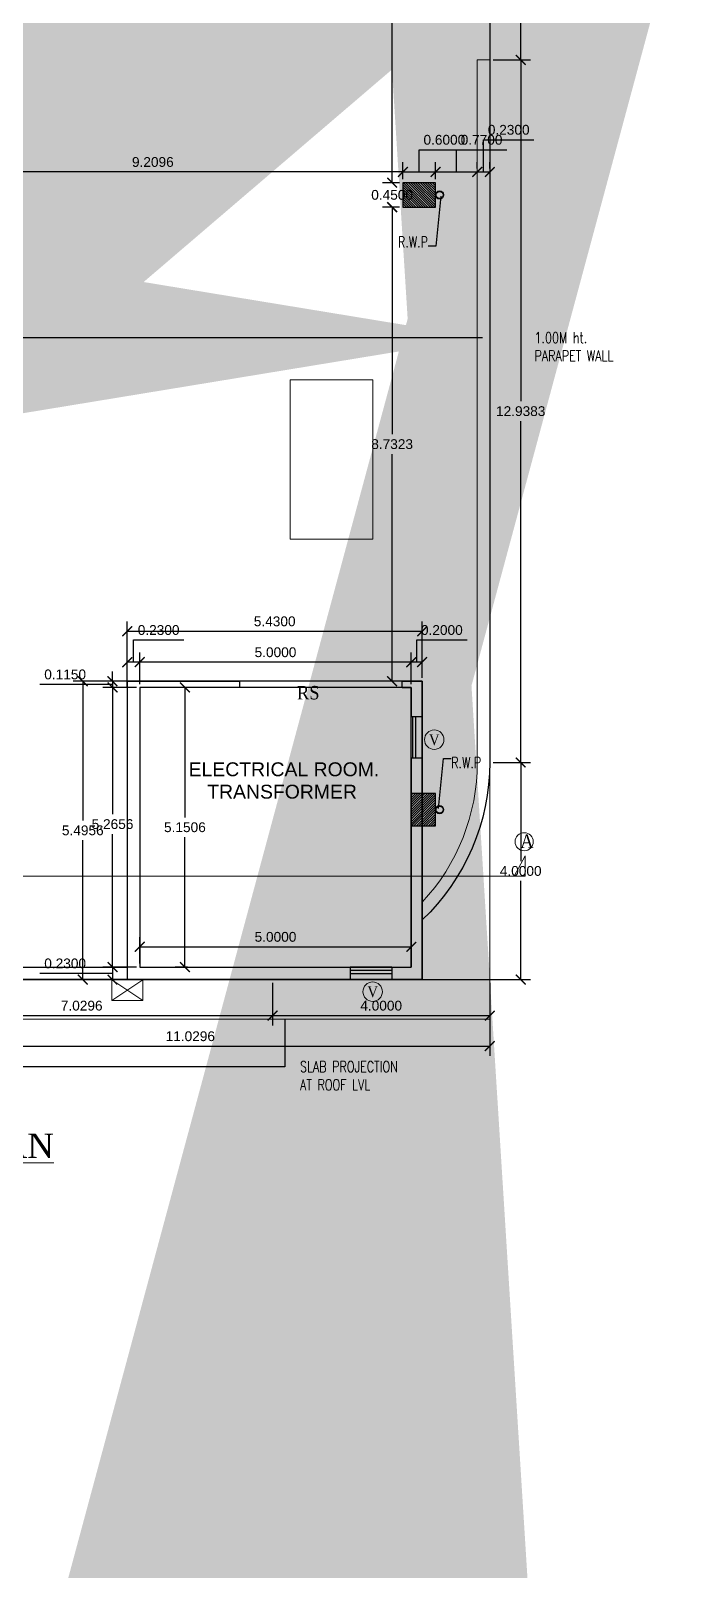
# Model space of a CAD drawing. Header units: metres. Extents: x -1560916 to -1560612, y 43591 to 43809.
# Drawn here: x -1560801.37 to -1560789.45, y 43680.93 to 43709.29 of the extents above; entities that cross this region are included whole.
import ezdxf
from ezdxf.enums import TextEntityAlignment as Align

# ---------------------------------------------------------------- set-up
doc = ezdxf.new("R2010")
doc.units = ezdxf.units.M
doc.header["$LTSCALE"] = 750
doc.header["$MEASUREMENT"] = 0
doc.header["$PDMODE"] = 35
doc.header["$PDSIZE"] = 50
for name, pattern in [('HIDDEN', [0.375, 0.25, -0.125]), ('HIDDEN2', [0.1875, 0.125, -0.0625]), ('PHANTOM2', [1.25, 0.625, -0.125, 0.125, -0.125, 0.125, -0.125])]:
    doc.linetypes.add(name, pattern=pattern)
doc.layers.get('0').update_dxf_attribs({"lineweight": 5})
doc.layers.get('Defpoints').update_dxf_attribs({"lineweight": 0})
for name, color, linetype, lineweight in [('AR WIN', 14, 'Continuous', 30), ('AR_DIM WRK', 3, 'Continuous', 13), ('BLK_1_FLR_0_DRINKING_WATER', 7, 'Continuous', 5), ('column', 242, 'Continuous', 25), ('ED', 30, 'Continuous', 0), ('FURN', 33, 'Continuous', 18), ('HAT', 8, 'Continuous', 5), ('hatch', 250, 'Continuous', 5), ('TEXT', 2, 'Continuous', 20), ('TWO WHEELER', 8, 'Continuous', 13), ('wall', 7, 'Continuous', 30), ('WIN', 12, 'Continuous', 18)]:
    doc.layers.add(name, color=color, linetype=linetype, lineweight=lineweight)
doc.layers.add('BLK_1_COVERED_AREA', color=140, linetype='Continuous', plot=False)
doc.layers.add('BLK_1_FLR_0_BLT_UP_AREA', color=1, linetype='Continuous', plot=False)
doc.layers.add('BLK_1_FLR_0_REGULAR_ROOM_1', color=117, linetype='Continuous')
doc.layers.add('DIM', color=9, linetype='Continuous')
doc.styles.add('RS', font='times.ttf', dxfattribs={"width": 0.75})
doc.styles.add('RS1', font='romans.shx', dxfattribs={"width": 0.75})
doc.styles.get("Standard").update_dxf_attribs({"font": 'arial.ttf'})
doc.styles.add('style4', font='BOOKOS.TTF', dxfattribs={"height": 300})
doc.dimstyles.new('DIM-100', dxfattribs={"dimtxt": 200, "dimasz": 100, "dimexe": 25, "dimexo": 25, "dimgap": 35, "dimtad": 1, "dimdec": 0, "dimrnd": 5, "dimzin": 0, "dimdsep": 46, "dimtxsty": 'RS1', "dimblk": 'ARCHTICK', "dimcen": 100, "dimdle": 25, "dimclrd": 8, "dimclre": 8, "dimclrt": 4, "dimadec": 0, "dimazin": 0, "dimtfac": 0.5, "dimtdec": 0, "dimtmove": 1, "dimatfit": 0, "dimfxl": 75, "dimfrac": 1, "dimtolj": 1, "dimtzin": 0, "dimarcsym": 2})
doc.dimstyles.get("Standard").update_dxf_attribs({"dimtxt": 0.18, "dimasz": 0.18, "dimexe": 0.18, "dimexo": 0.0625, "dimgap": 0.09, "dimtad": 1, "dimtih": 1, "dimtoh": 1, "dimdec": 4, "dimzin": 0, "dimdsep": 46, "dimtxsty": 'Standard', "dimblk": 'ARCHTICK', "dimcen": 0.09, "dimadec": 0, "dimazin": 0, "dimtfac": 1, "dimtdec": 4, "dimtofl": 0, "dimtmove": 0, "dimatfit": 3, "dimldrblk": 'ARCHTICK', "dimfxl": 1, "dimtolj": 1, "dimtzin": 0, "dimarcsym": 0})

# ---------------------------------------------------------------- blocks, each defined once
blk = doc.blocks.new('_ArchTick')
at = {"color": 0, "linetype": 'ByBlock', "const_width": 0.15}
blk.add_lwpolyline([(-0.5, -0.5), (0.5, 0.5)], dxfattribs=at)
blk = doc.blocks.new('*D338')
at = {"layer": 'Defpoints', "color": 0, "transparency": 16777216}
for p in [(-1560803.950086386, 43691.58257834214), (-1560792.920512846, 43691.81257834216), (-1560792.920512846, 43690.58671808861)]:
    blk.add_point(p, dxfattribs=at)
at = {"layer": 'ED', "color": 0, "lineweight": -2, "transparency": 16777216}
for p, q in [((-1560792.920512846, 43691.75007834216), (-1560792.920512846, 43690.40671808861)), ((-1560803.950086386, 43691.52007834216), (-1560803.950086386, 43690.40671808861)), ((-1560803.950086386, 43690.58671808861), (-1560792.920512846, 43690.58671808861))]:
    blk.add_line(p, q, dxfattribs=at)
at = {"layer": 'ED', "color": 0, "lineweight": -2, "transparency": 16777216, "xscale": 0.18, "yscale": 0.18, "zscale": 0.18, "rotation": 180}
blk.add_blockref('_ArchTick', (-1560803.950086386, 43690.58671808861), dxfattribs=at)
at = {"layer": 'ED', "color": 0, "lineweight": -2, "transparency": 16777216, "xscale": 0.18, "yscale": 0.18, "zscale": 0.18}
blk.add_blockref('_ArchTick', (-1560792.920512846, 43690.58671808861), dxfattribs=at)
at = {"layer": 'ED', "color": 0, "transparency": 16777216, "insert": (-1560798.435299616, 43690.7686212264), "char_height": 0.18, "attachment_point": 5}
blk.add_mtext('\\A1;11.0296', dxfattribs=at)
blk = doc.blocks.new('*D339')
at = {"layer": 'Defpoints', "color": 0, "transparency": 16777216}
for p in [(-1560792.920512847, 43715.65838075107), (-1560792.351444896, 43715.65838075107), (-1560792.920512847, 43708.75092592386)]:
    blk.add_point(p, dxfattribs=at)
at = {"layer": 'ED', "color": 0, "lineweight": -2, "transparency": 16777216}
for p, q in [((-1560792.858012847, 43715.65838075107), (-1560792.171444896, 43715.65838075107)), ((-1560792.351444896, 43715.65838075107), (-1560792.351444896, 43712.38655647529)), ((-1560792.351444896, 43708.75092592386), (-1560792.351444896, 43712.0227501997)), ((-1560792.858012847, 43708.75092592386), (-1560792.171444896, 43708.75092592386))]:
    blk.add_line(p, q, dxfattribs=at)
at = {"layer": 'ED', "color": 0, "lineweight": -2, "transparency": 16777216, "xscale": 0.18, "yscale": 0.18, "zscale": 0.18}
for p, rotation in [((-1560792.351444896, 43715.65838075107), 90), ((-1560792.351444896, 43708.75092592386), 270)]:
    blk.add_blockref('_ArchTick', p, dxfattribs=dict(at, rotation=rotation))
at = {"layer": 'ED', "color": 0, "transparency": 16777216, "insert": (-1560792.351444896, 43712.20465333792), "char_height": 0.18, "attachment_point": 5}
blk.add_mtext('\\A1;6.9075', dxfattribs=at)
blk = doc.blocks.new('*D342')
at = {"layer": 'Defpoints', "color": 0, "transparency": 16777216}
for p in [(-1560792.920512847, 43708.75092592386), (-1560792.920512847, 43695.81257834217), (-1560792.351444896, 43695.81257834217)]:
    blk.add_point(p, dxfattribs=at)
at = {"layer": 'ED', "color": 0, "lineweight": -2, "transparency": 16777216}
for p, q in [((-1560792.858012847, 43708.75092592386), (-1560792.171444896, 43708.75092592386)), ((-1560792.351444896, 43708.75092592386), (-1560792.351444896, 43702.46371666237)), ((-1560792.351444896, 43695.81257834217), (-1560792.351444896, 43702.0997876037)), ((-1560792.858012847, 43695.81257834217), (-1560792.171444896, 43695.81257834217))]:
    blk.add_line(p, q, dxfattribs=at)
at = {"layer": 'ED', "color": 0, "lineweight": -2, "transparency": 16777216, "xscale": 0.18, "yscale": 0.18, "zscale": 0.18}
for p, rotation in [((-1560792.351444896, 43708.75092592386), 90), ((-1560792.351444896, 43695.81257834217), 270)]:
    blk.add_blockref('_ArchTick', p, dxfattribs=dict(at, rotation=rotation))
at = {"layer": 'ED', "color": 0, "transparency": 16777216, "insert": (-1560792.351444896, 43702.28175213347), "char_height": 0.18, "attachment_point": 5}
blk.add_mtext('\\A1;12.9383', dxfattribs=at)
blk = doc.blocks.new('*D343')
at = {"layer": 'Defpoints', "color": 0, "transparency": 16777216}
for p in [(-1560792.920512847, 43695.81257834217), (-1560796.920507615, 43691.81257834219), (-1560792.351444896, 43691.81257834219)]:
    blk.add_point(p, dxfattribs=at)
at = {"layer": 'ED', "color": 0, "lineweight": -2, "transparency": 16777216}
for p, q in [((-1560792.858012847, 43695.81257834217), (-1560792.171444896, 43695.81257834217)), ((-1560792.351444896, 43695.81257834217), (-1560792.351444896, 43693.99448147996)), ((-1560792.351444896, 43691.81257834219), (-1560792.351444896, 43693.63067520438)), ((-1560796.858007615, 43691.81257834219), (-1560792.171444896, 43691.81257834219))]:
    blk.add_line(p, q, dxfattribs=at)
at = {"layer": 'ED', "color": 0, "lineweight": -2, "transparency": 16777216, "xscale": 0.18, "yscale": 0.18, "zscale": 0.18}
for p, rotation in [((-1560792.351444896, 43695.81257834217), 90), ((-1560792.351444896, 43691.81257834219), 270)]:
    blk.add_blockref('_ArchTick', p, dxfattribs=dict(at, rotation=rotation))
at = {"layer": 'ED', "color": 0, "transparency": 16777216, "insert": (-1560792.351444896, 43693.81257834261), "char_height": 0.18, "attachment_point": 5}
blk.add_mtext('\\A1;4.0000', dxfattribs=at)
blk = doc.blocks.new('*D344')
at = {"layer": 'Defpoints', "color": 0, "transparency": 16777216}
for p in [(-1560803.950086386, 43691.58257834214), (-1560796.920507614, 43691.81257834216), (-1560796.920507614, 43691.14964773085)]:
    blk.add_point(p, dxfattribs=at)
at = {"layer": 'ED', "color": 0, "lineweight": -2, "transparency": 16777216}
for p, q in [((-1560796.920507614, 43691.75007834216), (-1560796.920507614, 43690.96964773084)), ((-1560803.950086386, 43691.52007834216), (-1560803.950086386, 43690.96964773084)), ((-1560803.950086386, 43691.14964773085), (-1560796.920507614, 43691.14964773085))]:
    blk.add_line(p, q, dxfattribs=at)
at = {"layer": 'ED', "color": 0, "lineweight": -2, "transparency": 16777216, "xscale": 0.18, "yscale": 0.18, "zscale": 0.18, "rotation": 180}
blk.add_blockref('_ArchTick', (-1560803.950086386, 43691.14964773085), dxfattribs=at)
at = {"layer": 'ED', "color": 0, "lineweight": -2, "transparency": 16777216, "xscale": 0.18, "yscale": 0.18, "zscale": 0.18}
blk.add_blockref('_ArchTick', (-1560796.920507614, 43691.14964773085), dxfattribs=at)
at = {"layer": 'ED', "color": 0, "transparency": 16777216, "insert": (-1560800.435297, 43691.33155086864), "char_height": 0.18, "attachment_point": 5}
blk.add_mtext('\\A1;7.0296', dxfattribs=at)
blk = doc.blocks.new('*D345')
at = {"layer": 'Defpoints', "color": 0, "transparency": 16777216}
for p in [(-1560796.920507614, 43691.81257834216), (-1560792.920512846, 43691.81257834216), (-1560792.920512846, 43691.14964773085)]:
    blk.add_point(p, dxfattribs=at)
at = {"layer": 'ED', "color": 0, "lineweight": -2, "transparency": 16777216}
for p, q in [((-1560796.920507614, 43691.75007834216), (-1560796.920507614, 43690.96964773084)), ((-1560792.920512846, 43691.75007834216), (-1560792.920512846, 43690.96964773084)), ((-1560796.920507614, 43691.14964773085), (-1560792.920512846, 43691.14964773085))]:
    blk.add_line(p, q, dxfattribs=at)
at = {"layer": 'ED', "color": 0, "lineweight": -2, "transparency": 16777216, "xscale": 0.18, "yscale": 0.18, "zscale": 0.18, "rotation": 180}
blk.add_blockref('_ArchTick', (-1560796.920507614, 43691.14964773085), dxfattribs=at)
at = {"layer": 'ED', "color": 0, "lineweight": -2, "transparency": 16777216, "xscale": 0.18, "yscale": 0.18, "zscale": 0.18}
blk.add_blockref('_ArchTick', (-1560792.920512846, 43691.14964773085), dxfattribs=at)
at = {"layer": 'ED', "color": 0, "transparency": 16777216, "insert": (-1560794.92051023, 43691.33155086864), "char_height": 0.18, "attachment_point": 5}
blk.add_mtext('\\A1;4.0000', dxfattribs=at)
blk = doc.blocks.new('*D364')
at = {"layer": 'Defpoints', "color": 0, "transparency": 16777216}
for p in [(-1560793.920512846, 43706.68894322959), (-1560794.520512846, 43706.49047954661), (-1560793.920512846, 43706.49047954661)]:
    blk.add_point(p, dxfattribs=at)
at = {"layer": 'ED', "color": 0, "lineweight": -2, "transparency": 16777216}
for p, q in [((-1560794.520512846, 43706.55297954662), (-1560794.520512846, 43706.86894322957)), ((-1560794.220512846, 43706.68894322959), (-1560794.220512846, 43707.09774950516)), ((-1560794.220512846, 43707.09774950516), (-1560793.293868917, 43707.09774950516)), ((-1560793.920512846, 43706.55297954662), (-1560793.920512846, 43706.86894322957)), ((-1560794.520512846, 43706.68894322959), (-1560793.920512846, 43706.68894322959))]:
    blk.add_line(p, q, dxfattribs=at)
at = {"layer": 'ED', "color": 0, "lineweight": -2, "transparency": 16777216, "xscale": 0.18, "yscale": 0.18, "zscale": 0.18, "rotation": 180}
blk.add_blockref('_ArchTick', (-1560794.520512846, 43706.68894322959), dxfattribs=at)
at = {"layer": 'ED', "color": 0, "lineweight": -2, "transparency": 16777216, "xscale": 0.18, "yscale": 0.18, "zscale": 0.18}
blk.add_blockref('_ArchTick', (-1560793.920512846, 43706.68894322959), dxfattribs=at)
at = {"layer": 'ED', "color": 0, "transparency": 16777216, "insert": (-1560793.757190882, 43707.27965264297), "char_height": 0.18, "attachment_point": 5}
blk.add_mtext('\\A1;0.6000', dxfattribs=at)
blk = doc.blocks.new('*D365')
at = {"layer": 'Defpoints', "color": 0, "transparency": 16777216}
for p in [(-1560793.150512846, 43706.68894322959), (-1560793.150512846, 43706.68894322959), (-1560793.920512846, 43706.49047954661)]:
    blk.add_point(p, dxfattribs=at)
at = {"layer": 'ED', "color": 0, "lineweight": -2, "transparency": 16777216}
for p, q in [((-1560793.920512846, 43706.55297954662), (-1560793.920512846, 43706.86894322957)), ((-1560793.535512846, 43706.68894322959), (-1560793.535512846, 43707.09774950516)), ((-1560793.535512846, 43707.09774950516), (-1560792.608868917, 43707.09774950516)), ((-1560793.150512846, 43706.75144322959), (-1560793.150512846, 43706.86894322957)), ((-1560793.920512846, 43706.68894322959), (-1560793.150512846, 43706.68894322959))]:
    blk.add_line(p, q, dxfattribs=at)
at = {"layer": 'ED', "color": 0, "lineweight": -2, "transparency": 16777216, "xscale": 0.18, "yscale": 0.18, "zscale": 0.18, "rotation": 180}
blk.add_blockref('_ArchTick', (-1560793.920512846, 43706.68894322959), dxfattribs=at)
at = {"layer": 'ED', "color": 0, "lineweight": -2, "transparency": 16777216, "xscale": 0.18, "yscale": 0.18, "zscale": 0.18}
blk.add_blockref('_ArchTick', (-1560793.150512846, 43706.68894322959), dxfattribs=at)
at = {"layer": 'ED', "color": 0, "transparency": 16777216, "insert": (-1560793.072190882, 43707.27965264297), "char_height": 0.18, "attachment_point": 5}
blk.add_mtext('\\A1;0.7700', dxfattribs=at)
blk = doc.blocks.new('*D366')
at = {"layer": 'Defpoints', "color": 0, "transparency": 16777216}
for p in [(-1560793.150512846, 43706.68894322959), (-1560792.920512846, 43706.68894322959), (-1560792.920512846, 43706.68894322959)]:
    blk.add_point(p, dxfattribs=at)
at = {"layer": 'ED', "color": 0, "lineweight": -2, "transparency": 16777216}
for p, q in [((-1560793.035512846, 43706.68894322959), (-1560793.035512846, 43707.28180134692)), ((-1560793.035512846, 43707.28180134692), (-1560792.108868917, 43707.28180134692)), ((-1560793.150512846, 43706.75144322959), (-1560793.150512846, 43706.86894322957)), ((-1560792.920512846, 43706.75144322959), (-1560792.920512846, 43706.86894322957)), ((-1560793.150512846, 43706.68894322959), (-1560792.920512846, 43706.68894322959))]:
    blk.add_line(p, q, dxfattribs=at)
at = {"layer": 'ED', "color": 0, "lineweight": -2, "transparency": 16777216, "xscale": 0.18, "yscale": 0.18, "zscale": 0.18, "rotation": 180}
blk.add_blockref('_ArchTick', (-1560793.150512846, 43706.68894322959), dxfattribs=at)
at = {"layer": 'ED', "color": 0, "lineweight": -2, "transparency": 16777216, "xscale": 0.18, "yscale": 0.18, "zscale": 0.18}
blk.add_blockref('_ArchTick', (-1560792.920512846, 43706.68894322959), dxfattribs=at)
at = {"layer": 'ED', "color": 0, "transparency": 16777216, "insert": (-1560792.572190882, 43707.46376587625), "char_height": 0.18, "attachment_point": 5}
blk.add_mtext('\\A1;0.2300', dxfattribs=at)
blk = doc.blocks.new('*D367')
at = {"layer": 'Defpoints', "color": 0, "transparency": 16777216}
for p in [(-1560803.730086386, 43706.68894322959), (-1560803.730086386, 43706.49047954661), (-1560794.520512846, 43706.49047954661)]:
    blk.add_point(p, dxfattribs=at)
at = {"layer": 'ED', "color": 0, "lineweight": -2, "transparency": 16777216}
for p, q in [((-1560803.730086386, 43706.55297954662), (-1560803.730086386, 43706.86894322957)), ((-1560794.520512846, 43706.55297954662), (-1560794.520512846, 43706.86894322957)), ((-1560794.520512846, 43706.68894322959), (-1560803.730086386, 43706.68894322959))]:
    blk.add_line(p, q, dxfattribs=at)
at = {"layer": 'ED', "color": 0, "lineweight": -2, "transparency": 16777216, "xscale": 0.18, "yscale": 0.18, "zscale": 0.18, "rotation": 180}
blk.add_blockref('_ArchTick', (-1560803.730086386, 43706.68894322959), dxfattribs=at)
at = {"layer": 'ED', "color": 0, "lineweight": -2, "transparency": 16777216, "xscale": 0.18, "yscale": 0.18, "zscale": 0.18}
blk.add_blockref('_ArchTick', (-1560794.520512846, 43706.68894322959), dxfattribs=at)
at = {"layer": 'ED', "color": 0, "transparency": 16777216, "insert": (-1560799.125299616, 43706.87084636738), "char_height": 0.18, "attachment_point": 5}
blk.add_mtext('\\A1;9.2096', dxfattribs=at)
blk = doc.blocks.new('*D372')
at = {"layer": 'Defpoints', "color": 0, "transparency": 16777216}
for p in [(-1560794.718959145, 43706.04047954663), (-1560794.520512847, 43706.04047954663), (-1560794.399207592, 43697.30819850518)]:
    blk.add_point(p, dxfattribs=at)
at = {"layer": 'ED', "color": 0, "lineweight": -2, "transparency": 16777216}
for p, q in [((-1560794.583012847, 43706.04047954663), (-1560794.898959145, 43706.04047954663)), ((-1560794.718959145, 43706.04047954663), (-1560794.718959145, 43701.85630355522)), ((-1560794.718959145, 43697.30819850518), (-1560794.718959145, 43701.49237449656)), ((-1560794.461707592, 43697.30819850518), (-1560794.898959145, 43697.30819850518))]:
    blk.add_line(p, q, dxfattribs=at)
at = {"layer": 'ED', "color": 0, "lineweight": -2, "transparency": 16777216, "xscale": 0.18, "yscale": 0.18, "zscale": 0.18}
for p, rotation in [((-1560794.718959145, 43706.04047954663), 90), ((-1560794.718959145, 43697.30819850518), 270)]:
    blk.add_blockref('_ArchTick', p, dxfattribs=dict(at, rotation=rotation))
at = {"layer": 'ED', "color": 0, "transparency": 16777216, "insert": (-1560794.718959145, 43701.67433902634), "char_height": 0.18, "attachment_point": 5}
blk.add_mtext('\\A1;8.7323', dxfattribs=at)
blk = doc.blocks.new('*D373')
at = {"layer": 'Defpoints', "color": 0, "transparency": 16777216}
for p in [(-1560794.718959145, 43706.49047954662), (-1560794.520512847, 43706.49047954662), (-1560794.520512847, 43706.04047954663)]:
    blk.add_point(p, dxfattribs=at)
at = {"layer": 'ED', "color": 0, "lineweight": -2, "transparency": 16777216}
for p, q in [((-1560794.718959145, 43706.49047954662), (-1560794.718959145, 43706.67047954663)), ((-1560794.583012847, 43706.49047954662), (-1560794.898959145, 43706.49047954662)), ((-1560794.583012847, 43706.04047954663), (-1560794.898959145, 43706.04047954663)), ((-1560794.718959145, 43706.04047954663), (-1560794.718959145, 43705.86047954663))]:
    blk.add_line(p, q, dxfattribs=at)
at = {"layer": 'ED', "color": 0, "lineweight": -2, "transparency": 16777216, "xscale": 0.18, "yscale": 0.18, "zscale": 0.18}
for p, rotation in [((-1560794.718959145, 43706.49047954662), 270), ((-1560794.718959145, 43706.04047954663), 90)]:
    blk.add_blockref('_ArchTick', p, dxfattribs=dict(at, rotation=rotation))
at = {"layer": 'ED', "color": 0, "transparency": 16777216, "insert": (-1560794.718959145, 43706.26547954707), "char_height": 0.18, "attachment_point": 5}
blk.add_mtext('\\A1;0.4500', dxfattribs=at)
blk = doc.blocks.new('*D374')
at = {"layer": 'Defpoints', "color": 0, "transparency": 16777216}
for p in [(-1560794.718959145, 43714.70838075108), (-1560794.520512847, 43714.70838075108), (-1560794.520512847, 43706.49047954662)]:
    blk.add_point(p, dxfattribs=at)
at = {"layer": 'ED', "color": 0, "lineweight": -2, "transparency": 16777216}
for p, q in [((-1560794.583012847, 43714.70838075108), (-1560794.898959145, 43714.70838075108)), ((-1560794.718959145, 43714.70838075108), (-1560794.718959145, 43710.78133328665)), ((-1560794.718959145, 43706.49047954662), (-1560794.718959145, 43710.41752701107)), ((-1560794.583012847, 43706.49047954662), (-1560794.898959145, 43706.49047954662))]:
    blk.add_line(p, q, dxfattribs=at)
at = {"layer": 'ED', "color": 0, "lineweight": -2, "transparency": 16777216, "xscale": 0.18, "yscale": 0.18, "zscale": 0.18}
for p, rotation in [((-1560794.718959145, 43714.70838075108), 90), ((-1560794.718959145, 43706.49047954662), 270)]:
    blk.add_blockref('_ArchTick', p, dxfattribs=dict(at, rotation=rotation))
at = {"layer": 'ED', "color": 0, "transparency": 16777216, "insert": (-1560794.718959145, 43710.59943014929), "char_height": 0.18, "attachment_point": 5}
blk.add_mtext('\\A1;8.2179', dxfattribs=at)
blk = doc.blocks.new('A$C1B39315A')
at = {"layer": 'HAT'}
h = blk.add_hatch(dxfattribs=at)
h.set_pattern_fill('ANSI31', color=256, scale=250, style=0)
h.set_pattern_definition([(45, (1235526.340317522, -160224.3913412805), (-22.09708691207961, 22.09708691207961), [])])
h.paths.add_polyline_path([(-450, 0), (0, 0), (0, 600), (-450, 600)])
at = {"layer": 'column'}
blk.add_lwpolyline([(-450, 0), (0, 0), (0, 600), (-450, 600)], close=True, dxfattribs=at)
blk = doc.blocks.new('*D379')
at = {"layer": 'Defpoints', "color": 0, "transparency": 16777216}
for p in [(-1560798.42513852, 43697.19319850518), (-1560798.535046437, 43692.04257834216), (-1560798.42513852, 43692.04257834216)]:
    blk.add_point(p, dxfattribs=at)
at = {"layer": 'ED', "color": 0, "lineweight": -2, "transparency": 16777216}
for p, q in [((-1560798.48763852, 43697.19319850518), (-1560798.715046438, 43697.19319850518)), ((-1560798.535046437, 43697.19319850518), (-1560798.535046437, 43694.79979156147)), ((-1560798.535046437, 43692.04257834216), (-1560798.535046437, 43694.43598528587)), ((-1560798.48763852, 43692.04257834216), (-1560798.715046438, 43692.04257834216))]:
    blk.add_line(p, q, dxfattribs=at)
at = {"layer": 'ED', "color": 0, "lineweight": -2, "transparency": 16777216, "xscale": 0.18, "yscale": 0.18, "zscale": 0.18}
for p, rotation in [((-1560798.535046437, 43697.19319850518), 90), ((-1560798.535046437, 43692.04257834216), 270)]:
    blk.add_blockref('_ArchTick', p, dxfattribs=dict(at, rotation=rotation))
at = {"layer": 'ED', "color": 0, "transparency": 16777216, "insert": (-1560798.535046437, 43694.61788842412), "char_height": 0.18, "attachment_point": 5}
blk.add_mtext('\\A1;5.1506', dxfattribs=at)
blk = doc.blocks.new('*D380')
at = {"layer": 'Defpoints', "color": 0, "transparency": 16777216}
for p in [(-1560794.366753052, 43692.41693831497), (-1560799.366753052, 43692.04884552262), (-1560794.366753052, 43692.04257834216)]:
    blk.add_point(p, dxfattribs=at)
at = {"layer": 'ED', "color": 0, "lineweight": -2, "transparency": 16777216}
for p, q in [((-1560799.366753052, 43692.11134552262), (-1560799.366753052, 43692.59693831498)), ((-1560799.366753052, 43692.41693831497), (-1560794.366753052, 43692.41693831497)), ((-1560794.366753052, 43692.10507834216), (-1560794.366753052, 43692.59693831498))]:
    blk.add_line(p, q, dxfattribs=at)
at = {"layer": 'ED', "color": 0, "lineweight": -2, "transparency": 16777216, "xscale": 0.18, "yscale": 0.18, "zscale": 0.18, "rotation": 180}
blk.add_blockref('_ArchTick', (-1560799.366753052, 43692.41693831497), dxfattribs=at)
at = {"layer": 'ED', "color": 0, "lineweight": -2, "transparency": 16777216, "xscale": 0.18, "yscale": 0.18, "zscale": 0.18}
blk.add_blockref('_ArchTick', (-1560794.366753052, 43692.41693831497), dxfattribs=at)
at = {"layer": 'ED', "color": 0, "transparency": 16777216, "insert": (-1560796.866753052, 43692.59884145278), "char_height": 0.18, "attachment_point": 5}
blk.add_mtext('\\A1;5.0000', dxfattribs=at)
blk = doc.blocks.new('*D381')
at = {"layer": 'Defpoints', "color": 0, "transparency": 16777216}
for p in [(-1560794.366753052, 43697.65946911222), (-1560794.166753052, 43697.30819850516), (-1560794.366753052, 43697.19319850517)]:
    blk.add_point(p, dxfattribs=at)
at = {"layer": 'ED', "color": 0, "lineweight": -2, "transparency": 16777216}
for p, q in [((-1560794.366753052, 43697.25569850516), (-1560794.366753052, 43697.83946911221)), ((-1560794.266753052, 43697.65946911222), (-1560794.266753052, 43698.06827538778)), ((-1560794.266753052, 43698.06827538778), (-1560793.340109123, 43698.06827538778)), ((-1560794.166753052, 43697.37069850517), (-1560794.166753052, 43697.83946911221)), ((-1560794.166753052, 43697.65946911222), (-1560794.366753052, 43697.65946911222))]:
    blk.add_line(p, q, dxfattribs=at)
at = {"layer": 'ED', "color": 0, "lineweight": -2, "transparency": 16777216, "xscale": 0.18, "yscale": 0.18, "zscale": 0.18, "rotation": 180}
blk.add_blockref('_ArchTick', (-1560794.366753052, 43697.65946911222), dxfattribs=at)
at = {"layer": 'ED', "color": 0, "lineweight": -2, "transparency": 16777216, "xscale": 0.18, "yscale": 0.18, "zscale": 0.18}
blk.add_blockref('_ArchTick', (-1560794.166753052, 43697.65946911222), dxfattribs=at)
at = {"layer": 'ED', "color": 0, "transparency": 16777216, "insert": (-1560793.803431088, 43698.25017852558), "char_height": 0.18, "attachment_point": 5}
blk.add_mtext('\\A1;0.2000', dxfattribs=at)
blk = doc.blocks.new('*D382')
at = {"layer": 'Defpoints', "color": 0, "transparency": 16777216}
for p in [(-1560799.366753052, 43697.65946911222), (-1560799.366753052, 43697.19319850517), (-1560794.366753052, 43697.19319850517)]:
    blk.add_point(p, dxfattribs=at)
at = {"layer": 'ED', "color": 0, "lineweight": -2, "transparency": 16777216}
for p, q in [((-1560799.366753052, 43697.25569850516), (-1560799.366753052, 43697.83946911221)), ((-1560794.366753052, 43697.25569850516), (-1560794.366753052, 43697.83946911221)), ((-1560794.366753052, 43697.65946911222), (-1560799.366753052, 43697.65946911222))]:
    blk.add_line(p, q, dxfattribs=at)
at = {"layer": 'ED', "color": 0, "lineweight": -2, "transparency": 16777216, "xscale": 0.18, "yscale": 0.18, "zscale": 0.18, "rotation": 180}
blk.add_blockref('_ArchTick', (-1560799.366753052, 43697.65946911222), dxfattribs=at)
at = {"layer": 'ED', "color": 0, "lineweight": -2, "transparency": 16777216, "xscale": 0.18, "yscale": 0.18, "zscale": 0.18}
blk.add_blockref('_ArchTick', (-1560794.366753052, 43697.65946911222), dxfattribs=at)
at = {"layer": 'ED', "color": 0, "transparency": 16777216, "insert": (-1560796.866753052, 43697.84137225), "char_height": 0.18, "attachment_point": 5}
blk.add_mtext('\\A1;5.0000', dxfattribs=at)
blk = doc.blocks.new('*D383')
at = {"layer": 'Defpoints', "color": 0, "transparency": 16777216}
for p in [(-1560799.596753052, 43697.65946911222), (-1560799.596753052, 43697.25069850517), (-1560799.366753052, 43697.19319850517)]:
    blk.add_point(p, dxfattribs=at)
at = {"layer": 'ED', "color": 0, "lineweight": -2, "transparency": 16777216}
for p, q in [((-1560799.481753052, 43697.65946911222), (-1560799.481753052, 43698.06839817088)), ((-1560799.481753052, 43698.06839817088), (-1560798.555109123, 43698.06839817088)), ((-1560799.596753052, 43697.31319850515), (-1560799.596753052, 43697.83946911221)), ((-1560799.366753052, 43697.25569850516), (-1560799.366753052, 43697.83946911221)), ((-1560799.366753052, 43697.65946911222), (-1560799.596753052, 43697.65946911222))]:
    blk.add_line(p, q, dxfattribs=at)
at = {"layer": 'ED', "color": 0, "lineweight": -2, "transparency": 16777216, "xscale": 0.18, "yscale": 0.18, "zscale": 0.18, "rotation": 180}
blk.add_blockref('_ArchTick', (-1560799.596753052, 43697.65946911222), dxfattribs=at)
at = {"layer": 'ED', "color": 0, "lineweight": -2, "transparency": 16777216, "xscale": 0.18, "yscale": 0.18, "zscale": 0.18}
blk.add_blockref('_ArchTick', (-1560799.366753052, 43697.65946911222), dxfattribs=at)
at = {"layer": 'ED', "color": 0, "transparency": 16777216, "insert": (-1560799.018431087, 43698.25036270022), "char_height": 0.18, "attachment_point": 5}
blk.add_mtext('\\A1;0.2300', dxfattribs=at)
blk = doc.blocks.new('*D384')
at = {"layer": 'Defpoints', "color": 0, "transparency": 16777216}
for p in [(-1560799.596753053, 43697.30819850518), (-1560799.867891375, 43697.19319850518), (-1560799.366753053, 43697.19319850518)]:
    blk.add_point(p, dxfattribs=at)
at = {"layer": 'ED', "color": 0, "lineweight": -2, "transparency": 16777216}
for p, q in [((-1560800.276697651, 43697.25069850518), (-1560801.20334158, 43697.25069850518)), ((-1560799.867891375, 43697.25069850518), (-1560800.276697651, 43697.25069850518)), ((-1560799.659253053, 43697.30819850518), (-1560800.047891375, 43697.30819850518)), ((-1560799.867891375, 43697.30819850518), (-1560799.867891375, 43697.48819850518)), ((-1560799.867891375, 43697.30819850518), (-1560799.867891375, 43697.19319850518)), ((-1560799.429253053, 43697.19319850518), (-1560800.047891375, 43697.19319850518)), ((-1560799.867891375, 43697.19319850518), (-1560799.867891375, 43697.01319850516))]:
    blk.add_line(p, q, dxfattribs=at)
at = {"layer": 'ED', "color": 0, "lineweight": -2, "transparency": 16777216, "xscale": 0.18, "yscale": 0.18, "zscale": 0.18}
for p, rotation in [((-1560799.867891375, 43697.30819850518), 270), ((-1560799.867891375, 43697.19319850518), 90)]:
    blk.add_blockref('_ArchTick', p, dxfattribs=dict(at, rotation=rotation))
at = {"layer": 'ED', "color": 0, "transparency": 16777216, "insert": (-1560800.740019615, 43697.4326016434), "char_height": 0.18, "attachment_point": 5}
blk.add_mtext('\\A1;0.1150', dxfattribs=at)
blk = doc.blocks.new('*D385')
at = {"layer": 'Defpoints', "color": 0, "transparency": 16777216}
for p in [(-1560799.366753053, 43697.30819850518), (-1560799.867891375, 43692.04257834216), (-1560799.366753053, 43692.04257834216)]:
    blk.add_point(p, dxfattribs=at)
at = {"layer": 'ED', "color": 0, "lineweight": -2, "transparency": 16777216}
for p, q in [((-1560799.429253053, 43697.30819850518), (-1560800.047891375, 43697.30819850518)), ((-1560799.867891375, 43697.30819850518), (-1560799.867891375, 43694.85729156146)), ((-1560799.867891375, 43692.04257834216), (-1560799.867891375, 43694.49348528587)), ((-1560799.429253053, 43692.04257834216), (-1560800.047891375, 43692.04257834216))]:
    blk.add_line(p, q, dxfattribs=at)
at = {"layer": 'ED', "color": 0, "lineweight": -2, "transparency": 16777216, "xscale": 0.18, "yscale": 0.18, "zscale": 0.18}
for p, rotation in [((-1560799.867891375, 43697.30819850518), 90), ((-1560799.867891375, 43692.04257834216), 270)]:
    blk.add_blockref('_ArchTick', p, dxfattribs=dict(at, rotation=rotation))
at = {"layer": 'ED', "color": 0, "transparency": 16777216, "insert": (-1560799.867891375, 43694.67538842411), "char_height": 0.18, "attachment_point": 5}
blk.add_mtext('\\A1;5.2656', dxfattribs=at)
blk = doc.blocks.new('*D386')
at = {"layer": 'Defpoints', "color": 0, "transparency": 16777216}
for p in [(-1560799.366753053, 43692.04257834216), (-1560799.867891375, 43691.81257834219), (-1560799.596753636, 43691.81257834219)]:
    blk.add_point(p, dxfattribs=at)
at = {"layer": 'ED', "color": 0, "lineweight": -2, "transparency": 16777216}
for p, q in [((-1560800.276820434, 43691.92757834216), (-1560801.203464363, 43691.92757834216)), ((-1560799.867891375, 43691.92757834216), (-1560800.276820434, 43691.92757834216)), ((-1560799.429253053, 43692.04257834216), (-1560800.047891375, 43692.04257834216)), ((-1560799.867891375, 43692.04257834216), (-1560799.867891375, 43691.81257834219)), ((-1560799.659253637, 43691.81257834219), (-1560800.047891375, 43691.81257834219))]:
    blk.add_line(p, q, dxfattribs=at)
at = {"layer": 'ED', "color": 0, "lineweight": -2, "transparency": 16777216, "xscale": 0.18, "yscale": 0.18, "zscale": 0.18}
for p, rotation in [((-1560799.867891375, 43692.04257834216), 90), ((-1560799.867891375, 43691.81257834219), 270)]:
    blk.add_blockref('_ArchTick', p, dxfattribs=dict(at, rotation=rotation))
at = {"layer": 'ED', "color": 0, "transparency": 16777216, "insert": (-1560800.740142398, 43692.10954287193), "char_height": 0.18, "attachment_point": 5}
blk.add_mtext('\\A1;0.2300', dxfattribs=at)
blk = doc.blocks.new('*D387')
at = {"layer": 'Defpoints', "color": 0, "transparency": 16777216}
for p in [(-1560799.596753053, 43697.30819850518), (-1560800.41532986, 43691.81257834219), (-1560799.596753053, 43691.81257834219)]:
    blk.add_point(p, dxfattribs=at)
at = {"layer": 'ED', "color": 0, "lineweight": -2, "transparency": 16777216}
for p, q in [((-1560799.659253053, 43697.30819850518), (-1560800.59532986, 43697.30819850518)), ((-1560800.41532986, 43697.30819850518), (-1560800.41532986, 43694.74229156147)), ((-1560800.41532986, 43691.81257834219), (-1560800.41532986, 43694.3784852859)), ((-1560799.659253053, 43691.81257834219), (-1560800.59532986, 43691.81257834219))]:
    blk.add_line(p, q, dxfattribs=at)
at = {"layer": 'ED', "color": 0, "lineweight": -2, "transparency": 16777216, "xscale": 0.18, "yscale": 0.18, "zscale": 0.18}
for p, rotation in [((-1560800.41532986, 43697.30819850518), 90), ((-1560800.41532986, 43691.81257834219), 270)]:
    blk.add_blockref('_ArchTick', p, dxfattribs=dict(at, rotation=rotation))
at = {"layer": 'ED', "color": 0, "transparency": 16777216, "insert": (-1560800.41532986, 43694.56038842412), "char_height": 0.18, "attachment_point": 5}
blk.add_mtext('\\A1;5.4956', dxfattribs=at)
blk = doc.blocks.new('*D388')
at = {"layer": 'Defpoints', "color": 0, "transparency": 16777216}
for p in [(-1560794.166753052, 43698.22834990388), (-1560799.596753052, 43697.30819850516), (-1560794.166753052, 43697.30819850516)]:
    blk.add_point(p, dxfattribs=at)
at = {"layer": 'ED', "color": 0, "lineweight": -2, "transparency": 16777216}
for p, q in [((-1560799.596753052, 43697.37069850517), (-1560799.596753052, 43698.40834990387)), ((-1560794.166753052, 43697.37069850517), (-1560794.166753052, 43698.40834990387)), ((-1560799.596753052, 43698.22834990388), (-1560794.166753052, 43698.22834990388))]:
    blk.add_line(p, q, dxfattribs=at)
at = {"layer": 'ED', "color": 0, "lineweight": -2, "transparency": 16777216, "xscale": 0.18, "yscale": 0.18, "zscale": 0.18, "rotation": 180}
blk.add_blockref('_ArchTick', (-1560799.596753052, 43698.22834990388), dxfattribs=at)
at = {"layer": 'ED', "color": 0, "lineweight": -2, "transparency": 16777216, "xscale": 0.18, "yscale": 0.18, "zscale": 0.18}
blk.add_blockref('_ArchTick', (-1560794.166753052, 43698.22834990388), dxfattribs=at)
at = {"layer": 'ED', "color": 0, "transparency": 16777216, "insert": (-1560796.881753052, 43698.4103144332), "char_height": 0.18, "attachment_point": 5}
blk.add_mtext('\\A1;5.4300', dxfattribs=at)

msp = doc.modelspace()

# ---------------------------------------------------------------- linework, layer by layer
at = {"linetype": 'PHANTOM2'}
msp.add_lwpolyline([(-1560792.469366008, 43693.71465824161), (-1560792.269944478, 43694.09091984403), (-1560792.269944478, 43693.71465824161), (-1560793.676753052, 43693.71465824161), (-1560815.756753052, 43693.71465824161), (-1560817.182871243, 43693.71465824161), (-1560817.182871243, 43694.09887663544), (-1560816.958692072, 43693.71465824161)], dxfattribs=at)
at = {"color": 4}
for centre in [(-1560793.943034785, 43696.23247059403), (-1560795.077156922, 43691.59000308948)]:
    msp.add_circle(centre, 0.1788816728357234, dxfattribs=at)
msp.add_circle((-1560792.287355977, 43694.35170611689), 0.167052899734407)
at = {"layer": 'AR WIN'}
for p, q in [((-1560794.366753052, 43695.88955509033), (-1560794.366753052, 43696.65622175697)), ((-1560794.339253052, 43695.88955509033), (-1560794.339253052, 43696.65622175697)), ((-1560794.281753052, 43695.88955509033), (-1560794.281753052, 43696.65622175697)), ((-1560794.166753052, 43696.65622175697), (-1560794.166753052, 43695.88955509033)), ((-1560794.726619648, 43692.04257834216), (-1560795.493286315, 43692.04257834216)), ((-1560795.493286315, 43691.98507834216), (-1560794.726619648, 43691.98507834216)), ((-1560795.493286315, 43691.92757834216), (-1560794.726619648, 43691.92757834216)), ((-1560794.726619648, 43691.81257834216), (-1560795.493286315, 43691.81257834216))]:
    msp.add_line(p, q, dxfattribs=at)
at = {"layer": 'BLK_1_COVERED_AREA'}
msp.add_lwpolyline([(-1560815.856753052, 43715.65838075107), (-1560792.920512846, 43715.65838075107), (-1560792.920512846, 43695.81257834215, -0.205694608113276), (-1560794.166753052, 43692.91140495946), (-1560794.166753052, 43691.81257834216), (-1560811.626753052, 43691.81257834215, -0.4142134212922575), (-1560815.626753051, 43695.81257641543)], format="xyb", close=True, dxfattribs=at)
at = {"layer": 'BLK_1_FLR_0_BLT_UP_AREA', "color": 20}
msp.add_lwpolyline([(-1560799.596753052, 43691.81257834216), (-1560794.166753052, 43691.81257834216), (-1560794.166753052, 43697.30819850516), (-1560799.596753052, 43697.30819850516)], close=True, dxfattribs=at)
at = {"layer": 'BLK_1_FLR_0_DRINKING_WATER'}
msp.add_lwpolyline([(-1560796.595244332, 43699.92271881955), (-1560795.073255565, 43699.92271881955), (-1560795.073255565, 43702.86016927618), (-1560796.595244332, 43702.86016927618)], close=True, dxfattribs=at)
at = {"layer": 'BLK_1_FLR_0_REGULAR_ROOM_1', "color": 2}
msp.add_lwpolyline([(-1560799.366753052, 43692.04257834216), (-1560794.366753052, 43692.04257834216), (-1560794.366753052, 43697.19319850517), (-1560799.366753052, 43697.19319850517)], close=True, dxfattribs=at)
at = {"layer": 'DIM', "linetype": 'Continuous'}
for centre, radius in [((-1560793.845512846, 43706.26547954659), 0.075), ((-1560793.845512846, 43706.26547954659), 0.0649169758328881), ((-1560793.845512846, 43694.94257834216), 0.075), ((-1560793.845512846, 43694.94257834216), 0.0649169758328881)]:
    msp.add_circle(centre, radius, dxfattribs=at)
at = {"layer": 'FURN', "linetype": 'HIDDEN'}
for p, q in [((-1560792.920512846, 43691.08257834215), (-1560792.920512846, 43715.65838075107)), ((-1560804.843419719, 43691.08257834215), (-1560792.920512846, 43691.08257834215))]:
    msp.add_line(p, q, dxfattribs=at)
at = {"layer": 'FURN'}
msp.add_line((-1560797.532599448, 43697.30819850516), (-1560794.532599448, 43697.30819850516), dxfattribs=at)
at = {"layer": 'hatch', "linetype": 'HIDDEN2'}
for p, q in [((-1560799.881754221, 43691.81257834216), (-1560799.881754221, 43691.42757834216)), ((-1560799.311753052, 43691.81257834216), (-1560799.881754221, 43691.81257834216)), ((-1560799.881754221, 43691.80729150723), (-1560799.311753052, 43691.42757834216)), ((-1560799.311753052, 43691.80729150723), (-1560799.881754221, 43691.42757834216)), ((-1560799.311753052, 43691.42757834216), (-1560799.311753052, 43691.81257834216)), ((-1560799.881754221, 43691.42757834216), (-1560799.311753052, 43691.42757834216))]:
    msp.add_line(p, q, dxfattribs=at)
at = {"layer": 'wall'}
for p, q in [((-1560799.596753052, 43697.30819850516), (-1560797.532599448, 43697.30819850516)), ((-1560799.596753052, 43697.19319850517), (-1560799.596753052, 43697.30819850516)), ((-1560799.596753052, 43697.30819850516), (-1560799.596753052, 43691.81257834216)), ((-1560797.532599448, 43697.30819850516), (-1560797.532599448, 43697.19319850517)), ((-1560794.532599448, 43697.30819850516), (-1560794.166753052, 43697.30819850516)), ((-1560794.532599448, 43697.19319850517), (-1560794.532599448, 43697.30819850516)), ((-1560794.166753052, 43697.30819850516), (-1560794.166753052, 43696.65622175697)), ((-1560797.532599448, 43697.19319850517), (-1560799.366753052, 43697.19319850517)), ((-1560799.366753052, 43697.19319850517), (-1560799.366753052, 43692.04257834216)), ((-1560794.532599448, 43697.19319850517), (-1560794.366753052, 43697.19319850517)), ((-1560794.366753052, 43697.19319850517), (-1560794.532599448, 43697.19319850517)), ((-1560794.366753052, 43697.19319850517), (-1560794.366753052, 43696.65622175697)), ((-1560794.366753052, 43696.65622175697), (-1560794.166753052, 43696.65622175697)), ((-1560794.366753052, 43695.88955509033), (-1560794.366753052, 43692.04257834216)), ((-1560794.166753052, 43695.88955509033), (-1560794.366753052, 43695.88955509033)), ((-1560794.166753052, 43695.88955509033), (-1560794.166753052, 43691.81257834216)), ((-1560803.950086386, 43692.04257834216), (-1560799.596753052, 43692.04257834216)), ((-1560799.366753052, 43692.04257834216), (-1560795.493286315, 43692.04257834216)), ((-1560795.493286315, 43692.04257834216), (-1560795.493286315, 43691.81257834216)), ((-1560794.726619648, 43692.04257834216), (-1560794.726619648, 43691.81257834216)), ((-1560794.726619648, 43692.04257834216), (-1560794.366753052, 43692.04257834216)), ((-1560803.949017831, 43691.81257834216), (-1560795.493286315, 43691.81257834216)), ((-1560794.166753052, 43691.81257834216), (-1560794.726619648, 43691.81257834216))]:
    msp.add_line(p, q, dxfattribs=at)
at = {"layer": 'WIN'}
for p, q in [((-1560793.150512846, 43695.81257834215), (-1560793.150512846, 43708.75092592386)), ((-1560792.920512846, 43708.75092592386), (-1560793.150512846, 43708.75092592386)), ((-1560792.920512846, 43695.81257834215), (-1560792.920512846, 43708.75092592386))]:
    msp.add_line(p, q, dxfattribs=at)
for radius, start in [(4, 313.5067432858734), (3.77, 316.9233151063404)]:
    msp.add_arc((-1560796.920512846, 43695.81257834215), radius, start, 0, dxfattribs=at)

# ---------------------------------------------------------------- block references
at = {"layer": 'column', "xscale": 0.001, "yscale": 0.001, "zscale": 0.001, "rotation": 270}
msp.add_blockref('A$C1B39315A', (-1560794.520512846, 43706.0404795466), dxfattribs=at)
at = {"layer": 'column', "xscale": 0.001, "yscale": 0.001, "zscale": 0.001}
msp.add_blockref('A$C1B39315A', (-1560793.920512846, 43694.64257834215), dxfattribs=at)

# ---------------------------------------------------------------- texts
at = {"linetype": 'ByBlock', "style": 'style4'}
msp.add_text('%%USTILT   FLOOR PLAN', height=0.45, dxfattribs=at).set_placement((-1560807.479848791, 43688.52682011551))
at = {"color": 4, "char_height": 0.2555555555555556, "attachment_point": 5}
for s, insert in [('\\A1;ELECTRICAL ROOM.', (-1560796.711238101, 43695.68458168402)), ('\\A1;TRANSFORMER', (-1560796.745625914, 43695.27220621033))]:
    msp.add_mtext(s, dxfattribs=dict(at, insert=insert))
at = {"layer": 'AR_DIM WRK', "color": 4, "char_height": 0.2, "attachment_point": 1, "style": 'RS1'}
for s, insert, width in [('\\A1;1.00M ht. PARAPET WALL', (-1560792.097173246, 43703.73529637006), 1.740474289054982), ('\\A1;SLAB PROJECTION AT ROOF LVL', (-1560796.414526807, 43690.30825602287), 2.109810276412404)]:
    msp.add_mtext(s, dxfattribs=dict(at, insert=insert, width=width))
at = {"layer": 'TEXT', "style": 'RS', "width": 0.9}
for s, rotation, p in [('RS', 0.038457339260201, (-1560796.470336059, 43696.97265932788)), ('A', 359.9615426607398, (-1560792.358773221, 43694.23726095058))]:
    msp.add_text(s, height=0.2489086836404996, rotation=rotation, dxfattribs=at).set_placement(p)
for p in [(-1560793.943034785, 43696.23247059403), (-1560795.077156922, 43691.59000308948)]:
    msp.add_text('V', height=0.2, rotation=0.038457339260201, dxfattribs=at).set_placement(p, align=Align.MIDDLE_CENTER)
at = {"layer": 'TWO WHEELER', "color": 4, "char_height": 0.2, "width": 1.282999999999999, "style": 'RS1'}
for insert, attachment_point in [((-1560794.611977307, 43705.49924790408), 1), ((-1560793.079048385, 43695.7088099847), 9)]:
    msp.add_mtext('\\A1;R.W.P', dxfattribs=dict(at, insert=insert, attachment_point=attachment_point))

# ---------------------------------------------------------------- dimensions: what is measured, and where the dimension line sits
at = {"layer": 'ED'}
for base, p1, p2, picture, middle in [((-1560792.351444896, 43715.65838075107), (-1560792.920512846, 43708.75092592386), (-1560792.920512846, 43715.65838075107), '*D339', (-1560792.351444896, 43712.20465333792)), ((-1560794.718959145, 43714.70838075108), (-1560794.520512846, 43706.49047954661), (-1560794.520512846, 43714.70838075107), '*D374', (-1560794.718959145, 43710.59943014929)), ((-1560792.351444896, 43695.81257834217), (-1560792.920512846, 43708.75092592386), (-1560792.920512846, 43695.81257834215), '*D342', (-1560792.351444896, 43702.28175213347)), ((-1560794.718959145, 43706.49047954662), (-1560794.520512846, 43706.0404795466), (-1560794.520512846, 43706.49047954661), '*D373', (-1560794.718959145, 43706.26547954707)), ((-1560794.718959145, 43706.04047954663), (-1560794.399207592, 43697.30819850516), (-1560794.520512846, 43706.0404795466), '*D372', (-1560794.718959145, 43701.67433902634)), ((-1560799.867891375, 43697.19319850518), (-1560799.596753052, 43697.30819850516), (-1560799.366753052, 43697.19319850517), '*D384', (-1560800.366697651, 43697.4326016434)), ((-1560800.41532986, 43691.81257834219), (-1560799.596753052, 43697.30819850516), (-1560799.596753052, 43691.81257834216), '*D387', (-1560800.41532986, 43694.56038842412)), ((-1560799.867891375, 43692.04257834216), (-1560799.366753052, 43697.30819850516), (-1560799.366753052, 43692.04257834216), '*D385', (-1560799.867891375, 43694.67538842411)), ((-1560798.535046437, 43692.04257834216), (-1560798.425138519, 43697.19319850517), (-1560798.425138519, 43692.04257834216), '*D379', (-1560798.535046437, 43694.61788842412)), ((-1560792.351444896, 43691.81257834219), (-1560792.920512846, 43695.81257834215), (-1560796.920507614, 43691.81257834216), '*D343', (-1560792.351444896, 43693.81257834261)), ((-1560799.867891375, 43691.81257834219), (-1560799.366753052, 43692.04257834216), (-1560799.596753636, 43691.81257834216), '*D386', (-1560800.366820434, 43692.10954287193))]:
    dim = msp.add_linear_dim(base=base, p1=p1, p2=p2, angle=90, dimstyle='Standard', override={"dimtmove": 1, "dimfxl": 5}, dxfattribs=at)
    dim.commit()
    dim.dimension.update_dxf_attribs({"geometry": picture, "text_midpoint": middle})
for base, p1, p2, picture, middle in [((-1560792.920512846, 43706.68894322959), (-1560793.150512846, 43706.68894322959), (-1560792.920512846, 43706.68894322959), '*D366', (-1560792.945512846, 43707.46376587625)), ((-1560793.920512846, 43706.68894322959), (-1560794.520512846, 43706.49047954661), (-1560793.920512846, 43706.49047954661), '*D364', (-1560794.130512846, 43707.27965264297)), ((-1560793.150512846, 43706.68894322959), (-1560793.920512846, 43706.49047954661), (-1560793.150512846, 43706.68894322959), '*D365', (-1560793.445512846, 43707.27965264297)), ((-1560803.730086386, 43706.68894322959), (-1560794.520512846, 43706.49047954661), (-1560803.730086386, 43706.49047954661), '*D367', (-1560799.125299616, 43706.87084636738)), ((-1560794.166753052, 43698.22834990388), (-1560799.596753052, 43697.30819850516), (-1560794.166753052, 43697.30819850516), '*D388', (-1560796.881753052, 43698.4103144332)), ((-1560799.596753052, 43697.65946911222), (-1560799.366753052, 43697.19319850517), (-1560799.596753052, 43697.25069850517), '*D383', (-1560799.391753052, 43698.25036270022)), ((-1560794.366753052, 43697.65946911222), (-1560794.166753052, 43697.30819850516), (-1560794.366753052, 43697.19319850517), '*D381', (-1560794.176753052, 43698.25017852558)), ((-1560799.366753052, 43697.65946911222), (-1560794.366753052, 43697.19319850517), (-1560799.366753052, 43697.19319850517), '*D382', (-1560796.866753052, 43697.84137225)), ((-1560794.366753052, 43692.41693831497), (-1560799.366753052, 43692.04884552262), (-1560794.366753052, 43692.04257834216), '*D380', (-1560796.866753052, 43692.59884145278)), ((-1560792.920512846, 43690.58671808861), (-1560803.950086386, 43691.58257834214), (-1560792.920512846, 43691.81257834216), '*D338', (-1560798.435299616, 43690.7686212264)), ((-1560796.920507614, 43691.14964773085), (-1560803.950086386, 43691.58257834214), (-1560796.920507614, 43691.81257834216), '*D344', (-1560800.435297, 43691.33155086864)), ((-1560792.920512846, 43691.14964773085), (-1560796.920507614, 43691.81257834216), (-1560792.920512846, 43691.81257834216), '*D345', (-1560794.92051023, 43691.33155086864))]:
    dim = msp.add_linear_dim(base=base, p1=p1, p2=p2, dimstyle='Standard', override={"dimtmove": 1, "dimfxl": 5}, dxfattribs=at)
    dim.commit()
    dim.dimension.update_dxf_attribs({"geometry": picture, "text_midpoint": middle})

# ---------------------------------------------------------------- leaders
at = {"layer": 'AR_DIM WRK', "annotation_type": 0, "has_hookline": 1, "hookline_direction": 1}
for points, text_width in [([(-1560813.552726866, 43692.45799165947), (-1560813.126318295, 43692.96428123468), (-1560847.771048875, 43692.96428123466)], 1.042857142857143), ([(-1560793.056216318, 43703.63529637006), (-1560827.097173246, 43703.63529637006)], 1.614285714285714), ([(-1560796.693707815, 43691.08257834215), (-1560796.693707815, 43690.20825602287), (-1560831.414526807, 43690.20825602287)], 1.985714285714286)]:
    msp.add_leader(points, dimstyle='DIM-100', override={"dimgap": 35, "dimtad": 0}, dxfattribs=dict(at, text_width=text_width))
at = {"layer": 'AR_DIM WRK'}
for points in [[(-1560793.823824194, 43706.24487467264), (-1560793.916586308, 43705.32302300873), (-1560794.058233034, 43705.32302300873)], [(-1560793.867201498, 43694.96318321614), (-1560793.774439385, 43695.88503488004), (-1560793.632792659, 43695.88503488004)]]:
    msp.add_leader(points, dimstyle='DIM-100', override={"dimgap": 35, "dimtad": 0}, dxfattribs=at)

doc.saveas('drawing.dxf')
